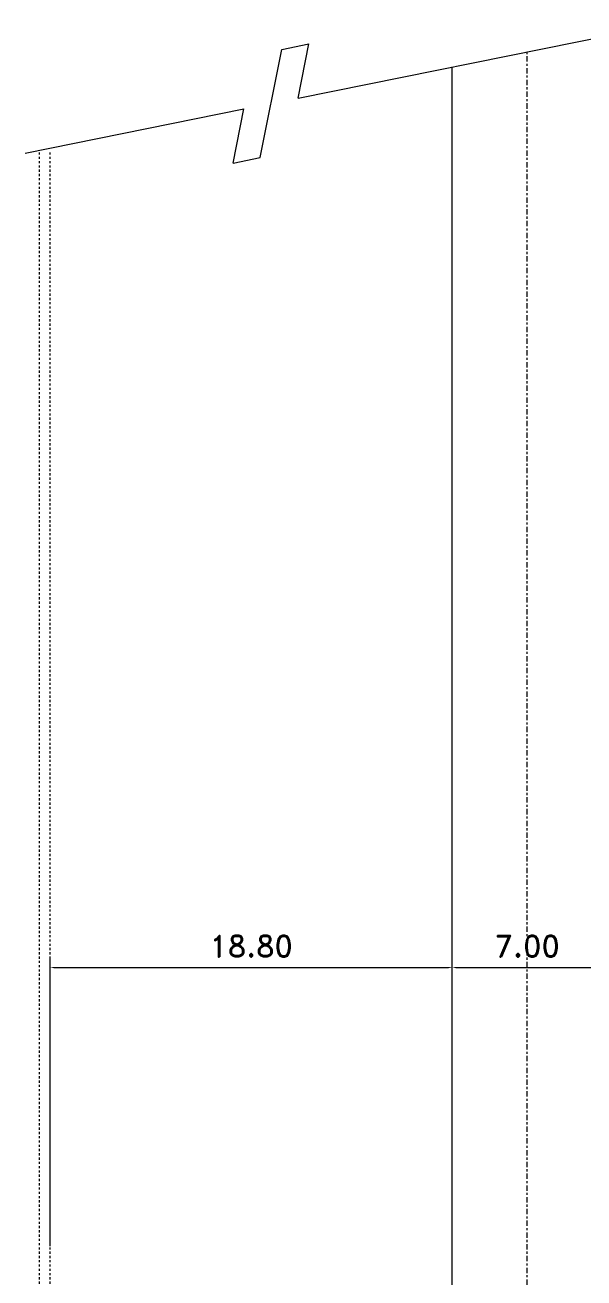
# Model space of a CAD drawing. Header units: millimetres. Extents: x 1590 to 1932, y -48 to 167.
# Drawn here: x 1593.6 to 1619.7, y 99.9 to 158.5 of the extents above; entities that cross this region are included whole.
import ezdxf

# ---------------------------------------------------------------- set-up
doc = ezdxf.new("R2010")
doc.units = ezdxf.units.MM
doc.header["$LTSCALE"] = 0.1
doc.header["$MEASUREMENT"] = 0
doc.header["$PDMODE"] = 35
doc.header["$PDSIZE"] = 0.75
doc.linetypes.add('CENTERX2', pattern=[4, 2.5, -0.5, 0.5, -0.5])
doc.linetypes.add('DASHED2', pattern=[0.375, 0.25, -0.125])
doc.layers.get('0').update_dxf_attribs({"linetype": 'CONTINUOUS'})
doc.layers.get('DEFPOINTS').update_dxf_attribs({"linetype": 'CONTINUOUS'})
for name, color, linetype in [('_KTI_CONTROL', 7, 'CONTINUOUS'), ('CALLES', 3, 'CONTINUOUS'), ('P-FIXT', 1, 'CONTINUOUS')]:
    doc.layers.add(name, color=color, linetype=linetype)
doc.styles.add('ATT', font='txt')
doc.styles.add('ROMAND', font='romand.shx')
doc.dimstyles.new('URBA', dxfattribs={"dimtxt": 20, "dimasz": 0.5, "dimexe": 1.25, "dimexo": 0.63, "dimgap": 0.63, "dimtad": 0, "dimtih": 1, "dimtoh": 1, "dimzin": 1, "dimdsep": 46, "dimtxsty": 'ROMAND', "dimcen": 2.5, "dimclrd": 1, "dimclre": 1, "dimclrt": 3, "dimadec": 0, "dimazin": 0, "dimtfac": 1, "dimtmove": 0, "dimatfit": 3, "dimfxl": 1, "dimtvp": 1, "dimtolj": 1, "dimtzin": 1, "dimarcsym": 0})

# ---------------------------------------------------------------- blocks, each defined once
blk = doc.blocks.new('*D17')
at = {"color": 1, "linetype": 'Continuous', "lineweight": -2, "transparency": 16777216}
for p, q in [((1613.593, 101.416), (1613.593, 114.949)), ((1620.593, 101.416), (1620.593, 114.949)), ((1613.793, 114.449), (1620.393, 114.449))]:
    blk.add_line(p, q, dxfattribs=at)
at = {"color": 1, "linetype": 'Continuous', "transparency": 16777216}
for points in [[(1613.793, 114.483), (1613.793, 114.416), (1613.593, 114.449)], [(1620.393, 114.483), (1620.393, 114.416), (1620.593, 114.449)]]:
    blk.add_solid(points, dxfattribs=at)
at = {"layer": 'DEFPOINTS', "color": 0, "linetype": 'Continuous', "transparency": 16777216}
for p in [(1620.593, 114.449), (1613.593, 100.916), (1620.593, 100.916)]:
    blk.add_point(p, dxfattribs=at)
at = {"color": 3, "linetype": 'Continuous', "transparency": 16777216, "insert": (1617.093, 115.449), "char_height": 0.625, "attachment_point": 5, "style": 'ROMAND'}
blk.add_mtext('\\A1;{\\H1.000;7.00}', dxfattribs=at)
blk = doc.blocks.new('*D18')
at = {"color": 1, "linetype": 'Continuous', "lineweight": -2, "transparency": 16777216}
for p, q in [((1594.793, 101.416), (1594.793, 114.949)), ((1613.593, 101.416), (1613.593, 114.949)), ((1594.993, 114.449), (1613.393, 114.449))]:
    blk.add_line(p, q, dxfattribs=at)
at = {"color": 1, "linetype": 'Continuous', "transparency": 16777216}
for points in [[(1594.993, 114.483), (1594.993, 114.416), (1594.793, 114.449)], [(1613.393, 114.483), (1613.393, 114.416), (1613.593, 114.449)]]:
    blk.add_solid(points, dxfattribs=at)
at = {"layer": 'DEFPOINTS', "color": 0, "linetype": 'Continuous', "transparency": 16777216}
for p in [(1613.593, 114.449), (1594.793, 100.916), (1613.593, 100.916)]:
    blk.add_point(p, dxfattribs=at)
at = {"color": 3, "linetype": 'Continuous', "transparency": 16777216, "insert": (1604.193, 115.449), "char_height": 0.625, "attachment_point": 5, "style": 'ROMAND'}
blk.add_mtext('\\A1;{\\H1.000;18.80}', dxfattribs=at)
blk = doc.blocks.new('15PTOI01')
at = {"color": 0, "linetype": 'ByBlock'}
for p, q in [((0, -8.5), (0, 8.5)), ((2, 10.5), (6, 10.5)), ((8, 8.5), (8, -8.5)), ((9.5, 4.375), (9.5, -4.375)), ((11.25, 4.375), (9.5, 4.375)), ((6, -10.5), (2, -10.5)), ((11.25, -4.375), (9.5, -4.375))]:
    blk.add_line(p, q, dxfattribs=at)
for centre, radius, start, end in [((2, 8.5), 2, 90, 180), ((6, 8.5), 2, 0, 90), ((17.766404, -2.827313), 9.712715, 75.184599, 132.137709), ((13.6875, -12.03125), 19.717859, 49.950272, 70.559965), ((23.458333, 0), 4.229167, 313.602819, 46.397181), ((2, -8.5), 2, 180, 270), ((6, -8.5), 2, 270, 0), ((17.766404, 2.827313), 9.712715, 227.862291, 284.815401), ((13.6875, 12.03125), 19.717859, 289.440035, 310.049728)]:
    blk.add_arc(centre, radius, start, end, dxfattribs=at)
at = {"color": 0, "linetype": 'ByBlock', "style": 'ATT'}
for tag, p, flags in [('ITEM', (0, -23), 3), ('ROOM_NUMBER', (0, -32), 1)]:
    blk.add_attdef(tag, p, '', height=6, dxfattribs=dict(at, flags=flags))
blk = doc.blocks.new('ss1')
at = {"layer": '_KTI_CONTROL', "color": 1}
for points in [[(0.141, 0.122, 0), (0.141, 0.122, 0), (0.141, 0.122, 0), (0.141, 0.122, 0), (0.141, 0.122, 0)], [(0.141, 0.122, 0), (0.141, 0.122, 0), (0.141, 0.122, 0), (0.141, 0.122, 0), (0.141, 0.122, 0), (0.141, 0.122, 0), (0.141, 0.122, 0), (0.141, 0.122, 0), (0.141, 0.122, 0), (0.141, 0.122, 0), (0.141, 0.122, 0)]]:
    blk.add_polyline3d(points, dxfattribs=at)
at = {"layer": '_KTI_CONTROL'}
for points in [[(0.141, 0.122, 0), (0.141, 0.122, 0), (0.141, 0.122, 0), (0.141, 0.122, 0)], [(0.141, 0.122, 0), (0.141, 0.122, 0)]]:
    blk.add_polyline3d(points, dxfattribs=at)
at = {"layer": 'P-FIXT', "xscale": 0.0254, "yscale": 0.0254, "zscale": 0.0254}
blk.add_blockref('15PTOI01', (17.719, 12.528), dxfattribs=at)

msp = doc.modelspace()

# ---------------------------------------------------------------- linework, layer by layer
at = {"layer": 'CALLES', "color": 2, "linetype": 'Continuous'}
for p, q in [((1606.3815, 155.1139), (1623.3002, 158.5258)), ((1605.6215, 157.39), (1606.8866, 157.6452)), ((1606.3815, 155.1139), (1606.8866, 157.6452)), ((1604.6111, 152.3275), (1605.6215, 157.39)), ((1593.6253, 152.5414), (1603.8512, 154.6037)), ((1603.346, 152.0724), (1603.8512, 154.6037)), ((1603.346, 152.0724), (1604.6111, 152.3275))]:
    msp.add_line(p, q, dxfattribs=at)
at = {"layer": 'CALLES', "color": 2, "linetype": 'CENTERX2'}
msp.add_line((1617.0927, -10.9342), (1617.0927, 157.274), dxfattribs=at)
at = {"layer": 'CALLES', "linetype": 'Continuous'}
msp.add_line((1613.5927, -21.9342), (1613.5927, 156.5682), dxfattribs=at)
at = {"layer": 'CALLES', "color": 2, "linetype": 'DASHED2'}
for p, q in [((1594.2927, -23.9342), (1594.2927, 152.676)), ((1594.7927, -23.9342), (1594.7927, 152.5929))]:
    msp.add_line(p, q, dxfattribs=at)

# ---------------------------------------------------------------- block references
at = {"color": 1, "linetype": 'Continuous', "xscale": -1, "rotation": 180}
msp.add_blockref('ss1', (1613.1666, 105.2662), dxfattribs=at)

# ---------------------------------------------------------------- dimensions: what is measured, and where the dimension line sits
at = {"color": 4, "linetype": 'Continuous'}
for base, p1, p2, text, picture, middle in [((1613.5927, 114.4492), (1594.7927, 100.9157), (1613.5927, 100.9157), '{\\H1.000;18.80}', '*D18', (1604.1927, 115.4492)), ((1620.5927, 114.4492), (1613.5927, 100.9157), (1620.5927, 100.9157), '{\\H1.000;7.00}', '*D17', (1617.0927, 115.4492))]:
    dim = msp.add_linear_dim(base=base, p1=p1, p2=p2, text=text, dimstyle='URBA', override={"dimtxt": 0.625, "dimasz": 0.2, "dimexe": 0.5, "dimexo": 0.5, "dimgap": 0.1}, dxfattribs=at)
    dim.commit()
    dim.dimension.update_dxf_attribs({"geometry": picture, "text_midpoint": middle})

doc.saveas('drawing.dxf')
